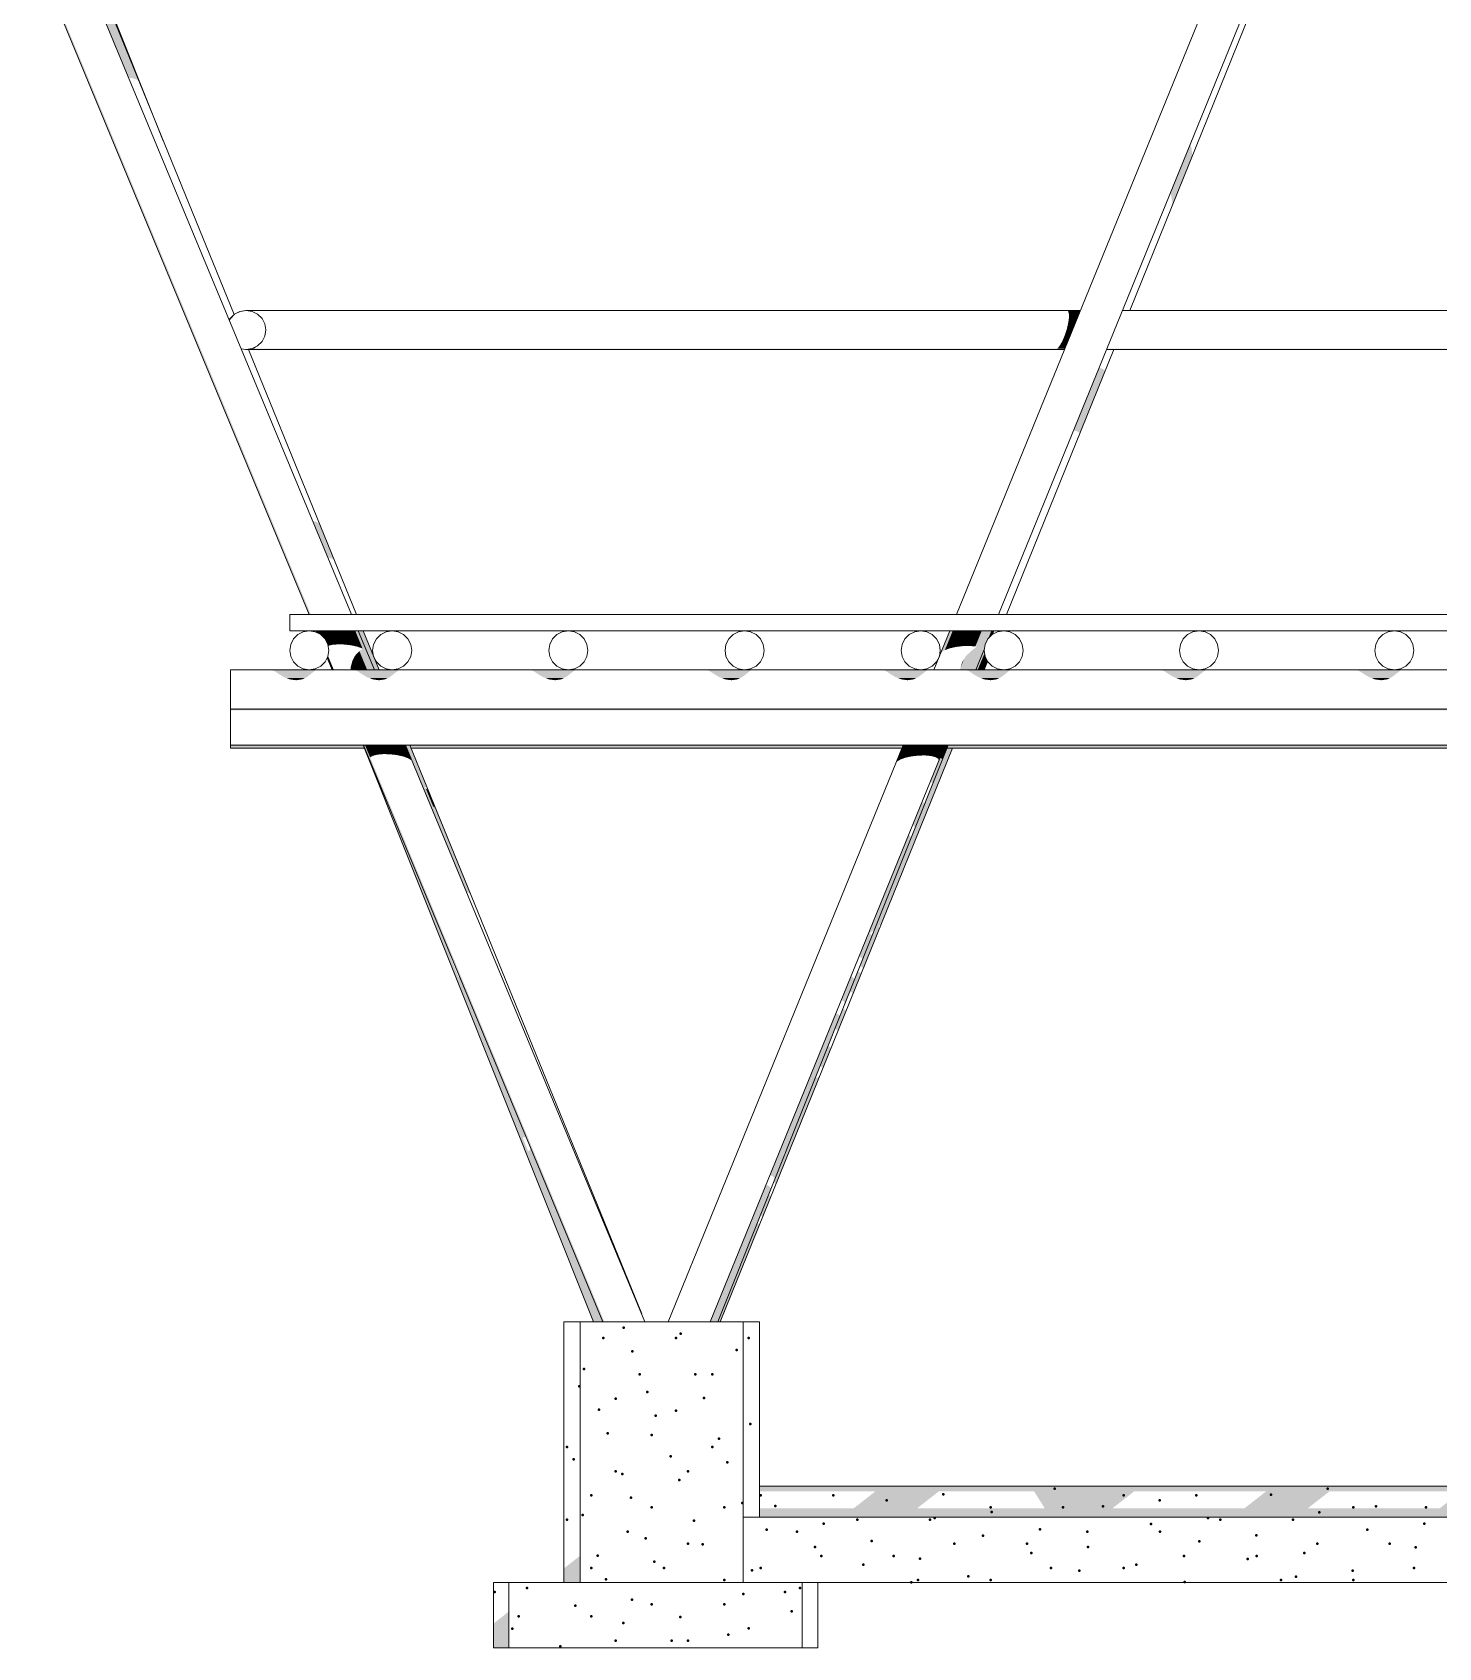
# Model space of a CAD drawing. Header units: millimetres. Extents: x -71878 to 121433, y -67383 to 83273.
# Drawn here: x 579 to 4894, y -44064 to -39108 of the extents above; entities that cross this region are included whole.
import ezdxf

# ---------------------------------------------------------------- set-up
doc = ezdxf.new("R2010")
doc.units = ezdxf.units.MM
doc.header["$MEASUREMENT"] = 0
for name, color, linetype in [('COLUMNAS', 7, 'Continuous'), ('ENTIRADO', 7, 'Continuous'), ('Losas', 7, 'Continuous'), ('Vigas', 7, 'Continuous'), ('VIGAS DE CIMENTACION', 7, 'Continuous')]:
    doc.layers.add(name, color=color, linetype=linetype)
for name, color, linetype, lineweight in [('COLUMNAS_Pluma_Nº__1', 7, 'Continuous', 0), ('ENTIRADO_Pluma_Nº__21', 7, 'Continuous', 5), ('Losas_Pluma_Nº__1', 7, 'Continuous', 0), ('VIGAS DE CIMENTACION_Pluma_Nº__21', 7, 'Continuous', 5), ('Vigas_Pluma_Nº__21', 7, 'Continuous', 5)]:
    doc.layers.add(name, color=color, linetype=linetype, lineweight=lineweight)
for name, color, linetype, lineweight, true_color in [('COLUMNAS_Pluma_Nº__102', 7, 'Continuous', 40, 0x323232), ('COLUMNAS_Pluma_Nº__3', 7, 'Continuous', 0, 0x646464), ('Losas_Pluma_Nº__102', 7, 'Continuous', 40, 0x323232), ('Losas_Pluma_Nº__3', 7, 'Continuous', 0, 0x646464), ('VIGAS DE CIMENTACION_Pluma_Nº__102', 7, 'Continuous', 40, 0x323232), ('VIGAS DE CIMENTACION_Pluma_Nº__3', 7, 'Continuous', 0, 0x646464), ('Vigas_Pluma_Nº__3', 7, 'Continuous', 0, 0x646464)]:
    doc.layers.add(name, color=color, linetype=linetype, lineweight=lineweight, true_color=true_color)

# ---------------------------------------------------------------- blocks, each defined once
blk = doc.blocks.new('Elem Sección_7_1')
at = {"layer": 'Vigas_Pluma_Nº__21', "linetype": 'Continuous'}
for p, q in [((-14643.3, 2478.5), (-14646.2, 2460)), ((-14634.8, 2495.3), (-14643.3, 2478.5)), ((-14621.5, 2508.5), (-14634.8, 2495.3)), ((-14604.8, 2517.1), (-14621.5, 2508.5)), ((-14586.2, 2520), (-14604.8, 2517.1)), ((-14567.7, 2517.1), (-14586.2, 2520)), ((-14551, 2508.5), (-14567.7, 2517.1)), ((-14537.7, 2495.3), (-14551, 2508.5)), ((-14529.2, 2478.5), (-14537.7, 2495.3)), ((-14526.2, 2460), (-14529.2, 2478.5)), ((-14646.2, 2460), (-14643.3, 2441.5)), ((-14643.3, 2441.5), (-14634.8, 2424.7)), ((-14537.7, 2424.7), (-14529.2, 2441.5)), ((-14529.2, 2441.5), (-14526.2, 2460)), ((-14634.8, 2424.7), (-14621.5, 2411.5)), ((-14621.5, 2411.5), (-14604.8, 2402.9)), ((-14604.8, 2402.9), (-14586.2, 2400)), ((-14586.2, 2400), (-14567.7, 2402.9)), ((-14567.7, 2402.9), (-14551, 2411.5)), ((-14551, 2411.5), (-14537.7, 2424.7))]:
    blk.add_line(p, q, dxfattribs=at)
blk = doc.blocks.new('Elem Sección_8_1')
at = {"layer": 'Vigas_Pluma_Nº__21', "linetype": 'Continuous'}
for p, q in [((-14897.7, 2478.5), (-14900.7, 2460)), ((-14889.2, 2495.3), (-14897.7, 2478.5)), ((-14875.9, 2508.5), (-14889.2, 2495.3)), ((-14859.2, 2517.1), (-14875.9, 2508.5)), ((-14840.7, 2520), (-14859.2, 2517.1)), ((-14822.1, 2517.1), (-14840.7, 2520)), ((-14805.4, 2508.5), (-14822.1, 2517.1)), ((-14792.1, 2495.3), (-14805.4, 2508.5)), ((-14783.6, 2478.5), (-14792.1, 2495.3)), ((-14780.7, 2460), (-14783.6, 2478.5)), ((-14900.7, 2460), (-14897.7, 2441.5)), ((-14897.7, 2441.5), (-14889.2, 2424.7)), ((-14792.1, 2424.7), (-14783.6, 2441.5)), ((-14783.6, 2441.5), (-14780.7, 2460)), ((-14889.2, 2424.7), (-14875.9, 2411.5)), ((-14875.9, 2411.5), (-14859.2, 2402.9)), ((-14859.2, 2402.9), (-14840.7, 2400)), ((-14840.7, 2400), (-14822.1, 2402.9)), ((-14822.1, 2402.9), (-14805.4, 2411.5)), ((-14805.4, 2411.5), (-14792.1, 2424.7))]:
    blk.add_line(p, q, dxfattribs=at)
blk = doc.blocks.new('Elem Sección_9_1')
at = {"layer": 'Vigas_Pluma_Nº__21', "linetype": 'Continuous'}
for p, q in [((-16774.2, 2478.5), (-16777.1, 2460)), ((-16765.7, 2495.3), (-16774.2, 2478.5)), ((-16752.4, 2508.5), (-16765.7, 2495.3)), ((-16735.7, 2517.1), (-16752.4, 2508.5)), ((-16717.1, 2520), (-16735.7, 2517.1)), ((-16698.6, 2517.1), (-16717.1, 2520)), ((-16681.9, 2508.5), (-16698.6, 2517.1)), ((-16668.6, 2495.3), (-16681.9, 2508.5)), ((-16660.1, 2478.5), (-16668.6, 2495.3)), ((-16657.1, 2460), (-16660.1, 2478.5)), ((-16777.1, 2460), (-16774.2, 2441.5)), ((-16774.2, 2441.5), (-16765.7, 2424.7)), ((-16668.6, 2424.7), (-16660.1, 2441.5)), ((-16660.1, 2441.5), (-16657.1, 2460)), ((-16765.7, 2424.7), (-16752.4, 2411.5)), ((-16752.4, 2411.5), (-16735.7, 2402.9)), ((-16735.7, 2402.9), (-16717.1, 2400)), ((-16717.1, 2400), (-16698.6, 2402.9)), ((-16698.6, 2402.9), (-16681.9, 2411.5)), ((-16681.9, 2411.5), (-16668.6, 2424.7))]:
    blk.add_line(p, q, dxfattribs=at)
blk = doc.blocks.new('Elem Sección_10_1')
at = {"layer": 'Vigas_Pluma_Nº__21', "linetype": 'Continuous'}
for p, q in [((-16519.8, 2478.5), (-16522.7, 2460)), ((-16511.3, 2495.3), (-16519.8, 2478.5)), ((-16498, 2508.5), (-16511.3, 2495.3)), ((-16481.3, 2517.1), (-16498, 2508.5)), ((-16462.7, 2520), (-16481.3, 2517.1)), ((-16444.2, 2517.1), (-16462.7, 2520)), ((-16427.5, 2508.5), (-16444.2, 2517.1)), ((-16414.2, 2495.3), (-16427.5, 2508.5)), ((-16405.7, 2478.5), (-16414.2, 2495.3)), ((-16402.7, 2460), (-16405.7, 2478.5)), ((-16522.7, 2460), (-16519.8, 2441.5)), ((-16519.8, 2441.5), (-16511.3, 2424.7)), ((-16414.2, 2424.7), (-16405.7, 2441.5)), ((-16405.7, 2441.5), (-16402.7, 2460)), ((-16511.3, 2424.7), (-16498, 2411.5)), ((-16498, 2411.5), (-16481.3, 2402.9)), ((-16481.3, 2402.9), (-16462.7, 2400)), ((-16462.7, 2400), (-16444.2, 2402.9)), ((-16444.2, 2402.9), (-16427.5, 2411.5)), ((-16427.5, 2411.5), (-16414.2, 2424.7))]:
    blk.add_line(p, q, dxfattribs=at)
blk = doc.blocks.new('Elem Sección_26_1')
at = {"layer": 'Vigas_Pluma_Nº__3', "linetype": 'Continuous', "lineweight": 0, "true_color": 0x191919}
for points in [[(-16958.4, 2162.9), (-16549.6, 2162.9), (-16552.1, 2169.2), (-16958.4, 2169.2)], [(-16549.6, 2162.9), (-16958.4, 2162.9), (-16958.4, 2160), (-16548.5, 2160)], [(-14894.7, 2169.2), (-16408.7, 2169.2), (-16406.2, 2162.9), (-14897.2, 2162.9)], [(-16406.2, 2162.9), (-16405, 2160), (-14898.4, 2160), (-14897.2, 2162.9)], [(-14758.9, 2162.9), (-14760.1, 2160), (-9619.3, 2160), (-9620.5, 2162.9)], [(-14756.4, 2169.2), (-14758.9, 2162.9), (-9620.5, 2162.9), (-9623, 2169.2)]]:
    blk.add_hatch(color=250, dxfattribs=at).paths.add_polyline_path(points)
at = {"layer": 'Vigas_Pluma_Nº__21', "linetype": 'Continuous'}
for p, q in [((-16958.4, 2169.2), (-16958.4, 2162.9)), ((-16958.4, 2162.9), (-16958.4, 2160)), ((-16958.4, 2160), (-16548.5, 2160)), ((-16405, 2160), (-14898.4, 2160)), ((-14760.1, 2160), (-9619.3, 2160))]:
    blk.add_line(p, q, dxfattribs=at)
blk = doc.blocks.new('Elem Sección_27_1')
at = {"layer": 'Vigas_Pluma_Nº__3', "linetype": 'Continuous', "lineweight": 0, "true_color": 0x191919}
for points in [[(-16696.5, 2400), (-16834.3, 2400), (-16829.4, 2398.2), (-16825.1, 2397.1), (-16700.3, 2397.1)], [(-16700.3, 2397.1), (-16825.1, 2397.1), (-16812.2, 2388.5), (-16711.1, 2388.5)], [(-16711.1, 2388.5), (-16812.2, 2388.5), (-16812.1, 2388.4), (-16795, 2378.1), (-16787, 2375.3), (-16730.5, 2375.3), (-16724.5, 2378.1)], [(-16442.1, 2400), (-16579.9, 2400), (-16575, 2398.2), (-16570.7, 2397.1), (-16445.8, 2397.1)], [(-16445.8, 2397.1), (-16570.7, 2397.1), (-16557.8, 2388.5), (-16456.7, 2388.5)], [(-16456.7, 2388.5), (-16557.8, 2388.5), (-16557.7, 2388.4), (-16540.6, 2378.1), (-16532.5, 2375.3), (-16476.1, 2375.3), (-16470.1, 2378.1)], [(-15901.4, 2400), (-16039.2, 2400), (-16034.3, 2398.2), (-16030, 2397.1), (-15905.1, 2397.1)], [(-16030, 2397.1), (-16017.1, 2388.5), (-15916, 2388.5), (-15905.1, 2397.1)], [(-15916, 2388.5), (-16017.1, 2388.5), (-16017, 2388.4), (-15999.9, 2378.1), (-15991.9, 2375.3), (-15935.4, 2375.3), (-15929.4, 2378.1)], [(-15360.7, 2400), (-15498.5, 2400), (-15493.6, 2398.2), (-15489.3, 2397.1), (-15364.5, 2397.1)], [(-15489.3, 2397.1), (-15476.4, 2388.5), (-15375.3, 2388.5), (-15364.5, 2397.1)], [(-15375.3, 2388.5), (-15476.4, 2388.5), (-15476.3, 2388.4), (-15459.2, 2378.1), (-15451.2, 2375.3), (-15394.8, 2375.3), (-15388.7, 2378.1)], [(-14820, 2400), (-14957.8, 2400), (-14952.9, 2398.2), (-14948.6, 2397.1), (-14823.8, 2397.1)], [(-14823.8, 2397.1), (-14948.6, 2397.1), (-14935.7, 2388.5), (-14834.7, 2388.5)], [(-14834.7, 2388.5), (-14935.7, 2388.5), (-14935.6, 2388.4), (-14918.6, 2378.1), (-14910.5, 2375.3), (-14854.1, 2375.3), (-14848, 2378.1)], [(-14565.6, 2400), (-14703.4, 2400), (-14698.5, 2398.2), (-14694.2, 2397.1), (-14569.4, 2397.1)], [(-14694.2, 2397.1), (-14681.3, 2388.5), (-14580.2, 2388.5), (-14569.4, 2397.1)], [(-14580.2, 2388.5), (-14681.3, 2388.5), (-14681.2, 2388.4), (-14664.1, 2378.1), (-14656.1, 2375.3), (-14599.6, 2375.3), (-14593.6, 2378.1)], [(-13966.2, 2400), (-14103.9, 2400), (-14099, 2398.2), (-14094.7, 2397.1), (-13969.9, 2397.1)], [(-14094.7, 2397.1), (-14081.9, 2388.5), (-13980.8, 2388.5), (-13969.9, 2397.1)], [(-13980.8, 2388.5), (-14081.9, 2388.5), (-14081.7, 2388.4), (-14064.7, 2378.1), (-14056.6, 2375.3), (-14000.2, 2375.3), (-13994.2, 2378.1)], [(-13366.7, 2400), (-13504.5, 2400), (-13499.6, 2398.2), (-13495.3, 2397.1), (-13370.4, 2397.1)], [(-13370.4, 2397.1), (-13495.3, 2397.1), (-13482.4, 2388.5), (-13381.3, 2388.5)], [(-13381.3, 2388.5), (-13482.4, 2388.5), (-13482.3, 2388.4), (-13465.2, 2378.1), (-13457.2, 2375.3), (-13400.7, 2375.3), (-13394.7, 2378.1)], [(-16730.5, 2375.3), (-16787, 2375.3), (-16776.5, 2371), (-16757.5, 2368.4), (-16739.4, 2371)], [(-16532.5, 2375.3), (-16522.1, 2371), (-16503.1, 2368.4), (-16485, 2371), (-16476.1, 2375.3)], [(-15991.9, 2375.3), (-15981.4, 2371), (-15962.4, 2368.4), (-15944.3, 2371), (-15935.4, 2375.3)], [(-15451.2, 2375.3), (-15440.7, 2371), (-15421.7, 2368.4), (-15403.6, 2371), (-15394.8, 2375.3)], [(-14910.5, 2375.3), (-14900, 2371), (-14881, 2368.4), (-14862.9, 2371), (-14854.1, 2375.3)], [(-14656.1, 2375.3), (-14645.6, 2371), (-14626.6, 2368.4), (-14608.5, 2371), (-14599.6, 2375.3)], [(-14056.6, 2375.3), (-14046.1, 2371), (-14027.1, 2368.4), (-14009.1, 2371), (-14000.2, 2375.3)], [(-13400.7, 2375.3), (-13457.2, 2375.3), (-13446.7, 2371), (-13427.7, 2368.4), (-13409.6, 2371)], [(-16958.4, 2280), (-7418.4, 2280), (-7418.4, 2282.9), (-16958.4, 2282.9)]]:
    blk.add_hatch(color=250, dxfattribs=at).paths.add_polyline_path(points)
at = {"layer": 'Vigas_Pluma_Nº__21', "linetype": 'Continuous'}
for p, q in [((-16958.4, 2397.1), (-16958.4, 2400)), ((-7418.4, 2400), (-16958.4, 2400)), ((-16958.4, 2388.5), (-16958.4, 2397.1)), ((-16958.4, 2375.3), (-16958.4, 2388.5)), ((-16958.4, 2358.5), (-16958.4, 2375.3)), ((-16958.4, 2340), (-16958.4, 2358.5)), ((-16958.4, 2321.5), (-16958.4, 2340)), ((-16958.4, 2304.7), (-16958.4, 2321.5)), ((-16958.4, 2291.5), (-16958.4, 2304.7)), ((-16958.4, 2282.9), (-16958.4, 2291.5)), ((-16958.4, 2280), (-16958.4, 2282.9)), ((-7418.4, 2280), (-16958.4, 2280))]:
    blk.add_line(p, q, dxfattribs=at)
blk = doc.blocks.new('Elem Sección_39_1')
at = {"layer": 'Vigas_Pluma_Nº__3', "linetype": 'Continuous', "lineweight": 0, "true_color": 0x191919}
for points in [[(-14392.6, 3503.1), (-14388.2, 3500.1), (-14351.8, 3500.1), (-14350.6, 3503.1)], [(-14386.2, 3478.3), (-14388.7, 3461.6), (-14367.5, 3461.6), (-14360.7, 3478.3)], [(-14388.2, 3500.1), (-14386, 3491.6), (-14355.3, 3491.6), (-14351.8, 3500.1)], [(-14386.2, 3478.3), (-14360.7, 3478.3), (-14355.3, 3491.6), (-14386, 3491.6)], [(-14399.6, 3424.5), (-14406.9, 3407.8), (-14389.5, 3407.8), (-14382.6, 3424.5)], [(-14399.6, 3424.5), (-14382.6, 3424.5), (-14375.1, 3443.1), (-14393.3, 3443.1)], [(-14393.3, 3443.1), (-14375.1, 3443.1), (-14367.5, 3461.6), (-14388.7, 3461.6)], [(-16910.8, 3383.1), (-14399.6, 3383.1), (-14398.4, 3386), (-16892.2, 3386)], [(-16892.2, 3386), (-16886.4, 3386), (-16875.5, 3394.5)], [(-14414.5, 3394.5), (-14421.7, 3386), (-14398.4, 3386), (-14394.9, 3394.5)], [(-14406.9, 3407.8), (-14414.5, 3394.5), (-14394.9, 3394.5), (-14389.5, 3407.8)], [(-14269.2, 3386), (-14270.4, 3383.1), (-10106.4, 3383.1), (-10107.6, 3386)]]:
    blk.add_hatch(color=250, dxfattribs=at).paths.add_polyline_path(points)
at = {"layer": 'Vigas_Pluma_Nº__21', "linetype": 'Continuous'}
for p, q in [((-16910.8, 3503.1), (-14350.6, 3503.1)), ((-14221.5, 3503.1), (-10155.3, 3503.1)), ((-16850.8, 3443.1), (-16850.8, 3443.4)), ((-16850.8, 3442.8), (-16850.8, 3443.1)), ((-16910.8, 3383.1), (-14399.6, 3383.1)), ((-14270.4, 3383.1), (-10106.4, 3383.1))]:
    blk.add_line(p, q, dxfattribs=at)
blk = doc.blocks.new('Elem Sección_55_1')
at = {"layer": 'Vigas_Pluma_Nº__3', "linetype": 'Continuous', "lineweight": 0, "true_color": 0x191919}
for points in [[(-16962.6, 3473.3), (-16962.3, 3472.5), (-16959.3, 3478.3), (-16960.1, 3478.3)], [(-16946.8, 3491.6), (-16960.1, 3478.3), (-16959.3, 3478.3), (-16946.1, 3491.6)], [(-16926.2, 3385.5), (-16926.2, 3385.4), (-16911.5, 3383.1), (-16910.8, 3383.1)]]:
    blk.add_hatch(color=250, dxfattribs=at).paths.add_polyline_path(points)
at = {"layer": 'Vigas_Pluma_Nº__21', "linetype": 'Continuous'}
for p, q in [((-16960.1, 3478.3), (-16962.6, 3473.3)), ((-16959.3, 3478.3), (-16962.3, 3472.5)), ((-16946.8, 3491.6), (-16960.1, 3478.3)), ((-16946.1, 3491.6), (-16959.3, 3478.3)), ((-16930.1, 3500.1), (-16946.8, 3491.6)), ((-16929.3, 3500.1), (-16946.1, 3491.6)), ((-16911.5, 3503.1), (-16930.1, 3500.1)), ((-16910.8, 3503.1), (-16929.3, 3500.1)), ((-16911.5, 3503.1), (-16910.8, 3503.1)), ((-16892.2, 3500.1), (-16910.8, 3503.1)), ((-16875.5, 3491.6), (-16892.2, 3500.1)), ((-16862.2, 3478.3), (-16875.5, 3491.6)), ((-16853.7, 3461.6), (-16862.2, 3478.3)), ((-16862.2, 3407.8), (-16853.7, 3424.5)), ((-16850.8, 3443.1), (-16853.7, 3461.6)), ((-16853.7, 3424.5), (-16850.8, 3443.1)), ((-16926.2, 3385.5), (-16910.8, 3383.1)), ((-16926.2, 3385.4), (-16911.5, 3383.1)), ((-16911.5, 3383.1), (-16910.8, 3383.1)), ((-16910.8, 3383.1), (-16892.2, 3386)), ((-16892.2, 3386), (-16875.5, 3394.5)), ((-16875.5, 3394.5), (-16862.2, 3407.8))]:
    blk.add_line(p, q, dxfattribs=at)
blk = doc.blocks.new('Elem Sección_57_1')
at = {"layer": 'Vigas_Pluma_Nº__21', "linetype": 'Continuous'}
for p, q in [((-15441.4, 2460), (-15438.4, 2478.5)), ((-15438.4, 2478.5), (-15429.9, 2495.3)), ((-15429.9, 2495.3), (-15416.6, 2508.5)), ((-15416.6, 2508.5), (-15399.9, 2517.1)), ((-15399.9, 2517.1), (-15381.4, 2520)), ((-15381.4, 2520), (-15362.8, 2517.1)), ((-15362.8, 2517.1), (-15346.1, 2508.5)), ((-15346.1, 2508.5), (-15332.8, 2495.3)), ((-15332.8, 2495.3), (-15324.3, 2478.5)), ((-15324.3, 2478.5), (-15321.4, 2460)), ((-15438.4, 2441.5), (-15441.4, 2460)), ((-15429.9, 2424.7), (-15438.4, 2441.5)), ((-15324.3, 2441.5), (-15332.8, 2424.7)), ((-15321.4, 2460), (-15324.3, 2441.5)), ((-15416.6, 2411.5), (-15429.9, 2424.7)), ((-15399.9, 2402.9), (-15416.6, 2411.5)), ((-15381.4, 2400), (-15399.9, 2402.9)), ((-15362.8, 2402.9), (-15381.4, 2400)), ((-15346.1, 2411.5), (-15362.8, 2402.9)), ((-15332.8, 2424.7), (-15346.1, 2411.5))]:
    blk.add_line(p, q, dxfattribs=at)
blk = doc.blocks.new('Elem Sección_58_1')
at = {"layer": 'Vigas_Pluma_Nº__21', "linetype": 'Continuous'}
for p, q in [((-15982, 2460), (-15979.1, 2478.5)), ((-15979.1, 2478.5), (-15970.6, 2495.3)), ((-15970.6, 2495.3), (-15957.3, 2508.5)), ((-15957.3, 2508.5), (-15940.6, 2517.1)), ((-15940.6, 2517.1), (-15922, 2520)), ((-15922, 2520), (-15903.5, 2517.1)), ((-15903.5, 2517.1), (-15886.8, 2508.5)), ((-15886.8, 2508.5), (-15873.5, 2495.3)), ((-15873.5, 2495.3), (-15865, 2478.5)), ((-15865, 2478.5), (-15862, 2460)), ((-15979.1, 2441.5), (-15982, 2460)), ((-15970.6, 2424.7), (-15979.1, 2441.5)), ((-15865, 2441.5), (-15873.5, 2424.7)), ((-15862, 2460), (-15865, 2441.5)), ((-15957.3, 2411.5), (-15970.6, 2424.7)), ((-15940.6, 2402.9), (-15957.3, 2411.5)), ((-15922, 2400), (-15940.6, 2402.9)), ((-15903.5, 2402.9), (-15922, 2400)), ((-15886.8, 2411.5), (-15903.5, 2402.9)), ((-15873.5, 2424.7), (-15886.8, 2411.5))]:
    blk.add_line(p, q, dxfattribs=at)
blk = doc.blocks.new('Elem Sección_64_1')
at = {"layer": 'Vigas_Pluma_Nº__21', "linetype": 'Continuous'}
for p, q in [((-13447.3, 2460), (-13444.4, 2478.5)), ((-13444.4, 2478.5), (-13435.9, 2495.3)), ((-13435.9, 2495.3), (-13422.6, 2508.5)), ((-13422.6, 2508.5), (-13405.9, 2517.1)), ((-13405.9, 2517.1), (-13387.3, 2520)), ((-13387.3, 2520), (-13368.8, 2517.1)), ((-13368.8, 2517.1), (-13352.1, 2508.5)), ((-13352.1, 2508.5), (-13338.8, 2495.3)), ((-13338.8, 2495.3), (-13330.3, 2478.5)), ((-13330.3, 2478.5), (-13327.3, 2460)), ((-13444.4, 2441.5), (-13447.3, 2460)), ((-13435.9, 2424.7), (-13444.4, 2441.5)), ((-13330.3, 2441.5), (-13338.8, 2424.7)), ((-13327.3, 2460), (-13330.3, 2441.5)), ((-13422.6, 2411.5), (-13435.9, 2424.7)), ((-13405.9, 2402.9), (-13422.6, 2411.5)), ((-13387.3, 2400), (-13405.9, 2402.9)), ((-13368.8, 2402.9), (-13387.3, 2400)), ((-13352.1, 2411.5), (-13368.8, 2402.9)), ((-13338.8, 2424.7), (-13352.1, 2411.5))]:
    blk.add_line(p, q, dxfattribs=at)
blk = doc.blocks.new('Elem Sección_65_1')
at = {"layer": 'Vigas_Pluma_Nº__21', "linetype": 'Continuous'}
for p, q in [((-14046.8, 2460), (-14043.9, 2478.5)), ((-14043.9, 2478.5), (-14035.3, 2495.3)), ((-14035.3, 2495.3), (-14022.1, 2508.5)), ((-14022.1, 2508.5), (-14005.3, 2517.1)), ((-14005.3, 2517.1), (-13986.8, 2520)), ((-13986.8, 2520), (-13968.3, 2517.1)), ((-13968.3, 2517.1), (-13951.5, 2508.5)), ((-13951.5, 2508.5), (-13938.3, 2495.3)), ((-13938.3, 2495.3), (-13929.7, 2478.5)), ((-13929.7, 2478.5), (-13926.8, 2460)), ((-14043.9, 2441.5), (-14046.8, 2460)), ((-14035.3, 2424.7), (-14043.9, 2441.5)), ((-13929.7, 2441.5), (-13938.3, 2424.7)), ((-13926.8, 2460), (-13929.7, 2441.5)), ((-14022.1, 2411.5), (-14035.3, 2424.7)), ((-14005.3, 2402.9), (-14022.1, 2411.5)), ((-13986.8, 2400), (-14005.3, 2402.9)), ((-13968.3, 2402.9), (-13986.8, 2400)), ((-13951.5, 2411.5), (-13968.3, 2402.9)), ((-13938.3, 2424.7), (-13951.5, 2411.5))]:
    blk.add_line(p, q, dxfattribs=at)
blk = doc.blocks.new('Elem Sección_68_1')
at = {"layer": 'ENTIRADO_Pluma_Nº__21', "linetype": 'Continuous'}
for p, q in [((-16777.1, 2520), (-16777.1, 2570)), ((-5885.5, 2570), (-16777.1, 2570)), ((-5885.5, 2520), (-16777.1, 2520))]:
    blk.add_line(p, q, dxfattribs=at)
blk = doc.blocks.new('Elem Sección_75_1')
at = {"layer": 'COLUMNAS_Pluma_Nº__3', "linetype": 'Continuous', "lineweight": 0, "true_color": 0x191919}
for points in [[(-17864.2, 5333.4), (-16717.2, 2570), (-16712.3, 2570), (-17859.4, 5333.4)], [(-16691.6, 2520), (-16696.4, 2520), (-16694.3, 2514.9), (-16688.1, 2511.7)], [(-16691.6, 2520), (-16688.1, 2511.7), (-16681.9, 2508.5), (-16672, 2498.6), (-16680.8, 2520)], [(-16665.3, 2520), (-16680.8, 2520), (-16672, 2498.6), (-16668.6, 2495.3), (-16660.1, 2478.5), (-16659.4, 2474), (-16647.4, 2477)], [(-16665.3, 2520), (-16647.4, 2477), (-16629.3, 2478.5), (-16646.5, 2520)], [(-16626.2, 2520), (-16646.5, 2520), (-16629.3, 2478.5), (-16608.8, 2478)], [(-16626.2, 2520), (-16608.8, 2478), (-16588, 2475.5), (-16606.5, 2520)], [(-16606.5, 2520), (-16588, 2475.5), (-16569, 2471.3), (-16589.2, 2520)], [(-16589.2, 2520), (-16569, 2471.3), (-16553.6, 2465.7), (-16576.1, 2520)], [(-16568.4, 2520), (-16576.1, 2520), (-16553.6, 2465.7), (-16553.1, 2465.4), (-16553.3, 2465.2), (-16526.3, 2400), (-16518.6, 2400)], [(-16568.4, 2520), (-16518.6, 2400), (-16517.1, 2400), (-16566.9, 2520)], [(-16660.1, 2441.5), (-16662.1, 2437.4), (-16646.6, 2400), (-16641.7, 2400), (-16659.8, 2443.4)], [(-16585.1, 2427.4), (-16586, 2423.2), (-16576.4, 2400), (-16556.7, 2400), (-16575.4, 2445.2), (-16576.3, 2444.3)], [(-16565.4, 2455.7), (-16575.4, 2445.2), (-16556.7, 2400), (-16539.4, 2400), (-16563.2, 2457.4)], [(-16553.3, 2465.2), (-16563.2, 2457.4), (-16539.4, 2400), (-16526.3, 2400)], [(-16586, 2423.2), (-16590.5, 2406.9), (-16590.5, 2400), (-16576.4, 2400)], [(-16546, 2169.3), (-16550.8, 2169.3), (-15816.4, 400), (-15811.6, 400)], [(-16535.3, 2169.3), (-16546, 2169.3), (-16530.4, 2131.8), (-16521.8, 2136.8)], [(-16519.7, 2169.3), (-16535.3, 2169.3), (-16521.8, 2136.8), (-16507.7, 2140.2)], [(-16500.9, 2169.3), (-16519.7, 2169.3), (-16507.7, 2140.2), (-16489.5, 2141.8)], [(-16480.6, 2169.3), (-16500.9, 2169.3), (-16489.5, 2141.8), (-16469, 2141.3)], [(-16480.6, 2169.3), (-16469, 2141.3), (-16448.3, 2138.8), (-16460.9, 2169.3)], [(-16443.6, 2169.3), (-16460.9, 2169.3), (-16448.3, 2138.8), (-16429.2, 2134.6)], [(-16430.5, 2169.3), (-16443.6, 2169.3), (-16429.2, 2134.6), (-16413.8, 2129)], [(-16422.8, 2169.3), (-16430.5, 2169.3), (-16413.8, 2129), (-16403.5, 2122.6)], [(-16421.4, 2169.3), (-16422.8, 2169.3), (-16403.5, 2122.6), (-16399.3, 2116)]]:
    blk.add_hatch(color=250, dxfattribs=at).paths.add_polyline_path(points)
at = {"layer": 'COLUMNAS_Pluma_Nº__1', "linetype": 'Continuous'}
for p, q in [((-17864.2, 5333.4), (-16717.2, 2570)), ((-17734.7, 5333.4), (-16587.7, 2570)), ((-16696.4, 2520), (-16694.3, 2514.9)), ((-16566.9, 2520), (-16517.1, 2400)), ((-16662.1, 2437.4), (-16646.6, 2400)), ((-16550.8, 2169.3), (-15816.4, 400)), ((-16421.4, 2169.3), (-15687, 400))]:
    blk.add_line(p, q, dxfattribs=at)
blk = doc.blocks.new('Elem Sección_76_1')
at = {"layer": 'COLUMNAS_Pluma_Nº__3', "linetype": 'Continuous', "lineweight": 0, "true_color": 0x191919}
for points in [[(-13604.1, 5333.4), (-14731.2, 2570), (-14729.7, 2570), (-13602.6, 5333.4)], [(-14751.6, 2520), (-14800.5, 2400), (-14799.1, 2400), (-14750.1, 2520)], [(-14776.8, 2454.5), (-14766.6, 2460.9), (-14742.5, 2520), (-14750.1, 2520)], [(-14766.6, 2460.9), (-14751.3, 2466.5), (-14729.5, 2520), (-14742.5, 2520)], [(-14729.5, 2520), (-14751.3, 2466.5), (-14732.4, 2470.7), (-14712.3, 2520)], [(-14712.3, 2520), (-14732.4, 2470.7), (-14711.7, 2473.1), (-14692.6, 2520)], [(-14711.7, 2473.1), (-14691.3, 2473.6), (-14672.4, 2520), (-14692.6, 2520)], [(-14702.5, 2400), (-14687, 2400), (-14638.1, 2520), (-14653.6, 2520), (-14673.1, 2472.1), (-14669.3, 2471.1), (-14675.5, 2466.2)], [(-14691.3, 2473.6), (-14673.1, 2472.1), (-14653.6, 2520), (-14672.4, 2520)], [(-14638.1, 2520), (-14687, 2400), (-14676.3, 2400), (-14627.3, 2520)], [(-14676.3, 2400), (-14671.4, 2400), (-14645.8, 2462.7), (-14643.3, 2478.5), (-14634.8, 2495.3), (-14631, 2499.1), (-14622.5, 2520), (-14627.3, 2520)], [(-14718.4, 2407.2), (-14719.8, 2402.4), (-14719.9, 2400), (-14702.5, 2400), (-14675.5, 2466.2), (-14688, 2456.5), (-14702.5, 2442.2), (-14707.7, 2433.5)], [(-14713.8, 2423.3), (-14718.4, 2407.2), (-14707.7, 2433.5)], [(-15616.3, 400), (-15614.8, 400), (-14893.2, 2169.3), (-14894.6, 2169.3)], [(-14913.9, 2118.6), (-14903.6, 2125), (-14885.6, 2169.3), (-14893.2, 2169.3)], [(-14885.6, 2169.3), (-14903.6, 2125), (-14888.3, 2130.5), (-14872.5, 2169.3)], [(-14888.3, 2130.5), (-14869.4, 2134.7), (-14855.3, 2169.3), (-14872.5, 2169.3)], [(-14855.3, 2169.3), (-14869.4, 2134.7), (-14848.7, 2137.2), (-14835.7, 2169.3)], [(-14835.7, 2169.3), (-14848.7, 2137.2), (-14828.3, 2137.7), (-14815.4, 2169.3)], [(-14815.4, 2169.3), (-14828.3, 2137.7), (-14810.2, 2136.1), (-14796.6, 2169.3)], [(-14796.6, 2169.3), (-14810.2, 2136.1), (-14796.1, 2132.7), (-14781.1, 2169.3)], [(-14796.1, 2132.7), (-14787.4, 2127.7), (-14770.4, 2169.3), (-14781.1, 2169.3)], [(-14787.4, 2127.7), (-14784.9, 2121.6), (-14765.5, 2169.3), (-14770.4, 2169.3)]]:
    blk.add_hatch(color=250, dxfattribs=at).paths.add_polyline_path(points)
at = {"layer": 'COLUMNAS_Pluma_Nº__1', "linetype": 'Continuous'}
for p, q in [((-13604.1, 5333.4), (-14731.2, 2570)), ((-13475, 5333.4), (-14602.1, 2570)), ((-14751.6, 2520), (-14800.5, 2400)), ((-14622.5, 2520), (-14631, 2499.1)), ((-14645.8, 2462.7), (-14671.4, 2400)), ((-14894.6, 2169.3), (-15616.3, 400)), ((-14765.5, 2169.3), (-15487.1, 400))]:
    blk.add_line(p, q, dxfattribs=at)
blk = doc.blocks.new('Elem Sección_86_1')
at = {"layer": 'COLUMNAS_Pluma_Nº__1', "linetype": 'Continuous'}
for p, q in [((-15385.6, 400), (-15885.6, 400)), ((-15885.6, 400), (-15885.6, -400)), ((-15385.6, 400), (-15385.6, -400))]:
    blk.add_line(p, q, dxfattribs=at)
at = {"layer": 'COLUMNAS_Pluma_Nº__102', "linetype": 'Continuous'}
for p in [(-15814.4, 350), (-15751.9, 381.7), (-15591.7, 350), (-15577.6, 363.2), (-15725.6, 309.4), (-15406.1, 312.9), (-15873.6, 255.5), (-15703.1, 238.6), (-15532.1, 238.3), (-15480.3, 238.6), (-15777.3, 164.4), (-15680.1, 184.4), (-15505.8, 165.9), (-15828.1, 130.5), (-15653.8, 112), (-15591.7, 127.3), (-15801.8, 58.2), (-15666, 53), (-15480.3, 15.9), (-15460.3, 40.9), (-15608.3, -12.9), (-15433.9, -31.4), (-15777.3, -58.4), (-15756.3, -66.8), (-15581.9, -85.3), (-15554.6, -58.4), (-15851.6, -132.6), (-15729.9, -139.2), (-15877.9, -193), (-15666, -169.7), (-15443.2, -169.7), (-15388.4, -156.4), (-15740.2, -244), (-15536.4, -210.3), (-15684.4, -264.1), (-15554.6, -281.1), (-15510.1, -282.6), (-15832.4, -318), (-15658.1, -336.5), (-15851.6, -355.3), (-15806.1, -390.4), (-15628.8, -355.3), (-15443.2, -392.5)]:
    blk.add_point(p, dxfattribs=at)
blk = doc.blocks.new('Elem Sección_98_1')
at = {"layer": 'Vigas_Pluma_Nº__3', "linetype": 'Continuous', "lineweight": 0, "true_color": 0x191919}
for points in [[(-16958.4, 2169.2), (-16550.8, 2169.2), (-16550.8, 2169.3), (-16958.4, 2169.3)], [(-14894.6, 2169.3), (-16421.4, 2169.3), (-16421.3, 2169.2), (-14894.7, 2169.2)], [(-14765.5, 2169.2), (-9611.3, 2169.2), (-9611.3, 2169.3), (-14765.5, 2169.3)]]:
    blk.add_hatch(color=250, dxfattribs=at).paths.add_polyline_path(points)
at = {"layer": 'Vigas_Pluma_Nº__21', "linetype": 'Continuous'}
for p, q in [((-16958.4, 2169.2), (-16958.4, 2169.3)), ((-16550.8, 2169.2), (-16958.4, 2169.2)), ((-14894.7, 2169.2), (-16421.3, 2169.2)), ((-9611.3, 2169.2), (-14765.5, 2169.2))]:
    blk.add_line(p, q, dxfattribs=at)
blk = doc.blocks.new('Elem Sección_113_1')
at = {"layer": 'Vigas_Pluma_Nº__3', "linetype": 'Continuous', "lineweight": 0, "true_color": 0x191919}
for points in [[(-16958.4, 2280), (-16958.4, 2277.8), (-7421.4, 2277.8), (-7420.2, 2280)], [(-16958.4, 2275.6), (-7427.8, 2275.6), (-7421.7, 2277.4), (-7421.4, 2277.8), (-16958.4, 2277.8)], [(-7418.4, 2172.2), (-16958.4, 2172.2), (-16958.4, 2169.3), (-7418.4, 2169.3)]]:
    blk.add_hatch(color=250, dxfattribs=at).paths.add_polyline_path(points)
at = {"layer": 'Vigas_Pluma_Nº__21', "linetype": 'Continuous'}
for p, q in [((-16958.4, 2280), (-16958.4, 2277.8)), ((-16958.4, 2277.8), (-16958.4, 2264.5)), ((-16958.4, 2264.5), (-16958.4, 2247.8)), ((-16958.4, 2247.8), (-16958.4, 2229.3)), ((-16958.4, 2229.3), (-16958.4, 2210.7)), ((-16958.4, 2210.7), (-16958.4, 2194)), ((-16958.4, 2194), (-16958.4, 2180.7)), ((-16958.4, 2180.7), (-16958.4, 2172.2)), ((-16958.4, 2172.2), (-16958.4, 2169.3)), ((-16958.4, 2169.3), (-7418.4, 2169.3))]:
    blk.add_line(p, q, dxfattribs=at)
blk = doc.blocks.new('Elem Sección_114_1')
at = {"layer": 'COLUMNAS_Pluma_Nº__3', "linetype": 'Continuous', "lineweight": 0, "true_color": 0x191919}
for points in [[(-14622.5, 2520), (-14631, 2499.1), (-14622.1, 2508), (-14617.3, 2520)], [(-14617.3, 2520), (-14622.1, 2508), (-14621.5, 2508.5), (-14620.6, 2509), (-14616.2, 2520)], [(-14671.4, 2400), (-14665.3, 2400), (-14644.8, 2451.1), (-14646.2, 2460), (-14645.8, 2462.7)], [(-14644.8, 2451.1), (-14665.3, 2400), (-14664.1, 2400), (-14644.5, 2449.1)], [(-14765.5, 2169.2), (-14780.8, 2131.7), (-14780, 2131.4), (-14764.8, 2169.2)], [(-14764.8, 2169.2), (-14780, 2131.4), (-14775.1, 2125.2), (-14757.5, 2169.2)], [(-14757.5, 2169.2), (-14775.1, 2125.2), (-14776.8, 2118.2), (-14756.4, 2169.2)], [(-14781.2, 2130.8), (-14810.7, 2058.5), (-14809.3, 2057.9), (-14780.4, 2130.4)], [(-14780.4, 2130.4), (-14809.3, 2057.9), (-14804.5, 2051.7), (-14775.5, 2124.3)], [(-14804.5, 2051.7), (-14806.2, 2044.8), (-14777.2, 2117.3), (-14775.5, 2124.3)], [(-14836, 1996.5), (-14865.5, 1924.2), (-14863.2, 1923.2), (-14834.2, 1995.7)], [(-14834.2, 1995.7), (-14863.2, 1923.2), (-14858.4, 1917.1), (-14829.4, 1989.6)], [(-14829.4, 1989.6), (-14858.4, 1917.1), (-14860, 1910.1), (-14831.1, 1982.6)], [(-15029.8, 1521.3), (-15024.8, 1519.2), (-14995.8, 1591.7), (-14997.2, 1592.3), (-14994.8, 1594.1), (-14875.4, 1892.6), (-14877.9, 1893.7)], [(-14994.8, 1594.1), (-14984.2, 1602.5), (-14870.6, 1886.5), (-14875.4, 1892.6)], [(-14984.2, 1602.5), (-14982.6, 1603.7), (-14872.3, 1879.5), (-14870.6, 1886.5)], [(-14995.8, 1591.7), (-15024.8, 1519.2), (-15019.9, 1513), (-14990.9, 1585.5)], [(-15019.9, 1513), (-15021.6, 1506.1), (-14992.6, 1578.6), (-14990.9, 1585.5)], [(-15084.6, 1387.1), (-15078.6, 1384.5), (-15049.6, 1457), (-15055.1, 1459.3)], [(-15078.6, 1384.5), (-15073.8, 1378.4), (-15044.8, 1450.9), (-15049.6, 1457)], [(-15044.8, 1450.9), (-15073.8, 1378.4), (-15075.5, 1371.4), (-15046.5, 1443.9)], [(-15303.6, 849.9), (-15294, 845.8), (-15094.6, 1344.6), (-15100.8, 1347.2)], [(-15294, 845.8), (-15289.2, 839.7), (-15260.2, 912.2), (-15262.3, 914.9), (-15257.6, 918.6), (-15089.7, 1338.4), (-15094.6, 1344.6)], [(-15257.6, 918.6), (-15256, 919.9), (-15091.4, 1331.4), (-15089.7, 1338.4)], [(-15289.2, 839.7), (-15290.9, 832.7), (-15261.9, 905.2), (-15260.2, 912.2)], [(-15315.6, 820.6), (-15345.1, 748.3), (-15334.7, 743.9), (-15305.8, 816.4)], [(-15305.8, 816.4), (-15334.7, 743.9), (-15329.9, 737.8), (-15300.9, 810.3)], [(-15300.9, 810.3), (-15329.9, 737.8), (-15331.6, 730.8), (-15302.6, 803.3)], [(-15379.5, 663.9), (-15485, 400), (-15472.3, 400), (-15335, 743.4), (-15345.3, 747.8)], [(-15335, 743.4), (-15472.3, 400), (-15465, 400), (-15330.1, 737.3)], [(-15330.1, 737.3), (-15465, 400), (-15463.9, 400), (-15331.8, 730.3)], [(-15487.1, 400), (-15485, 400), (-15379.5, 663.9)]]:
    blk.add_hatch(color=250, dxfattribs=at).paths.add_polyline_path(points)
at = {"layer": 'COLUMNAS_Pluma_Nº__1', "linetype": 'Continuous'}
for p, q in [((-14616.2, 2520), (-14620.6, 2509)), ((-14644.5, 2449.1), (-14664.1, 2400)), ((-14756.4, 2169.2), (-15463.9, 400))]:
    blk.add_line(p, q, dxfattribs=at)
blk = doc.blocks.new('Elem Sección_115_1')
at = {"layer": 'COLUMNAS_Pluma_Nº__3', "linetype": 'Continuous', "lineweight": 0, "true_color": 0x191919}
blk.add_hatch(color=250, dxfattribs=at).paths.add_polyline_path([(-15935.6, -356.7), (-15935.6, -400), (-15885.6, -400), (-15885.6, -317.5)])
at = {"layer": 'COLUMNAS_Pluma_Nº__1', "linetype": 'Continuous'}
for p, q in [((-15935.6, 400), (-15935.6, -400)), ((-15885.6, 400), (-15935.6, 400)), ((-15335.6, 400), (-15385.6, 400)), ((-15335.6, 400), (-15335.6, -200))]:
    blk.add_line(p, q, dxfattribs=at)
at = {"layer": 'COLUMNAS_Pluma_Nº__102', "linetype": 'Continuous'}
for p in [(-15369, 350), (-15888.7, 201.5), (-15363.2, 85.9), (-15925.8, 15.9), (-15905.4, -22.2), (-15925.8, -206.8)]:
    blk.add_point(p, dxfattribs=at)
blk = doc.blocks.new('Elem Sección_116_1')
at = {"layer": 'COLUMNAS_Pluma_Nº__3', "linetype": 'Continuous', "lineweight": 0, "true_color": 0x191919}
for points in [[(-14074.6, 3863.3), (-14070.9, 3850.4), (-14009.9, 4000.9), (-14013.4, 4013.2)], [(-14070.9, 3850.4), (-14068.9, 3832.7), (-14007.9, 3983.3), (-14009.9, 4000.9)], [(-14068.9, 3832.7), (-14070.9, 3819.9), (-14009.9, 3970.5), (-14007.9, 3983.3)], [(-14371.5, 3135.3), (-14361.7, 3132.4), (-14284, 3324.3), (-14293.3, 3327.1)], [(-14361.7, 3132.4), (-14354.4, 3127.7), (-14276.7, 3319.5), (-14284, 3324.3)], [(-14354.4, 3127.7), (-14353.4, 3122.4), (-14275.7, 3314.3), (-14276.7, 3319.5)], [(-14644.5, 2449.1), (-14664.1, 2400), (-14658.4, 2400), (-14642.3, 2439.5), (-14643.3, 2441.5)], [(-14658.4, 2400), (-14649.2, 2400), (-14637.2, 2429.5), (-14642.3, 2439.5)], [(-14649.2, 2400), (-14646, 2400), (-14635.4, 2426), (-14637.2, 2429.5)], [(-15027.4, 1491.5), (-15026.4, 1491.2), (-14755.6, 2160), (-14760.1, 2160)], [(-14755.6, 2160), (-15026.4, 1491.2), (-15019.2, 1486.4), (-14968.7, 1611.1), (-14971.1, 1612.7), (-14966.6, 1616.2), (-14746.4, 2160)], [(-14746.4, 2160), (-14966.6, 1616.2), (-14962, 1619.8), (-14743.2, 2160)], [(-14968.7, 1611.1), (-15019.2, 1486.4), (-15018.1, 1481.2), (-14967.6, 1605.9)], [(-15033.9, 1475.4), (-15058.5, 1413.9), (-15057.8, 1413.7), (-15033, 1475.1)], [(-15033, 1475.1), (-15057.8, 1413.7), (-15050.6, 1408.9), (-15025.7, 1470.3)], [(-15025.7, 1470.3), (-15050.6, 1408.9), (-15049.5, 1403.6), (-15024.7, 1465.1)], [(-15104.1, 1299.7), (-15104, 1299.6), (-15079.2, 1361.1), (-15079.5, 1361.2)], [(-15079.2, 1361.1), (-15104, 1299.6), (-15096.8, 1294.9), (-15071.9, 1356.3)], [(-15096.8, 1294.9), (-15095.7, 1289.6), (-15070.9, 1351), (-15071.9, 1356.3)], [(-15149.8, 1185.3), (-15143, 1180.8), (-15118.1, 1242.2), (-15125.2, 1246.9)], [(-15143, 1180.8), (-15141.9, 1175.5), (-15117.1, 1236.9), (-15118.1, 1242.2)], [(-15163.4, 1151.4), (-15292.6, 828.4), (-15287.1, 824.9), (-15154.9, 1151.4), (-15158.8, 1148.4)], [(-15154.9, 1151.4), (-15287.1, 824.9), (-15286.1, 819.6), (-15150.2, 1155.1)], [(-15308.1, 789.5), (-15332.8, 727.9), (-15327.8, 724.6), (-15302.9, 786)], [(-15302.9, 786), (-15327.8, 724.6), (-15326.7, 719.3), (-15301.9, 780.7)], [(-15342.7, 702.9), (-15367.4, 641.4), (-15362.7, 638.3), (-15337.8, 699.7)], [(-15337.8, 699.7), (-15362.7, 638.3), (-15361.7, 633), (-15336.8, 694.4)], [(-15463.9, 400), (-15459.2, 400), (-15362.9, 637.9), (-15367.5, 640.9)], [(-15362.9, 637.9), (-15459.2, 400), (-15456.1, 400), (-15361.8, 632.6)]]:
    blk.add_hatch(color=250, dxfattribs=at).paths.add_polyline_path(points)
at = {"layer": 'COLUMNAS_Pluma_Nº__1', "linetype": 'Continuous'}
for p, q in [((-13506.5, 5213.4), (-14199.2, 3503.1)), ((-14247.8, 3383.1), (-14577.1, 2570)), ((-14597.4, 2520), (-14598.1, 2518.1)), ((-14635.4, 2426), (-14646, 2400)), ((-14743.2, 2160), (-15456.1, 400))]:
    blk.add_line(p, q, dxfattribs=at)
blk = doc.blocks.new('Elem Sección_117_1')
at = {"layer": 'COLUMNAS_Pluma_Nº__3', "linetype": 'Continuous', "lineweight": 0, "true_color": 0x191919}
for points in [[(-16552.1, 2169.2), (-15844.7, 400), (-15843.6, 400), (-16551, 2169.2)], [(-16550.8, 2169.2), (-16551, 2169.2), (-15843.6, 400), (-15836.3, 400), (-16358.9, 1706.8)], [(-16358.9, 1706.8), (-16331.8, 1639.2), (-16331.1, 1639.8)], [(-16312.8, 1591.7), (-16283.8, 1519.2), (-16281.4, 1520.2), (-16311.3, 1592.3)], [(-16255.8, 1458.4), (-16259, 1457), (-16061.9, 964.2), (-16052.3, 968.3)], [(-16036.6, 930.3), (-16045.6, 923.3), (-15973.8, 743.9), (-15963, 748.6), (-16010.9, 868.5)], [(-16010.9, 868.5), (-15963, 748.6), (-15961.3, 748.9)], [(-15973.6, 743.4), (-15836.3, 400), (-15823.6, 400), (-15962.7, 748.1)], [(-15961, 748.4), (-15962.7, 748.1), (-15823.6, 400), (-15816.4, 400)]]:
    blk.add_hatch(color=250, dxfattribs=at).paths.add_polyline_path(points)
at = {"layer": 'COLUMNAS_Pluma_Nº__1', "linetype": 'Continuous'}
for p, q in [((-17688.8, 5333.4), (-17165.2, 4023.8)), ((-16552.1, 2169.2), (-15844.7, 400))]:
    blk.add_line(p, q, dxfattribs=at)
blk = doc.blocks.new('Elem Sección_120_1')
at = {"layer": 'COLUMNAS_Pluma_Nº__3', "linetype": 'Continuous', "lineweight": 0, "true_color": 0x191919}
for points in [[(-17329, 4387.2), (-17342.9, 4389.5), (-17271.5, 4217.4), (-17258.9, 4215.4)], [(-17316.7, 4383.2), (-17329, 4387.2), (-17258.9, 4215.4), (-17246.6, 4211.4)], [(-17309.8, 4378.4), (-17316.7, 4383.2), (-17246.6, 4211.4), (-17239.7, 4206.6)], [(-16704.9, 2857.1), (-16707, 2857.4), (-16660.6, 2745.6), (-16659.4, 2745.4)], [(-16704.9, 2857.1), (-16659.4, 2745.4), (-16647, 2741.4), (-16692.6, 2853.1)], [(-16685.7, 2848.3), (-16692.6, 2853.1), (-16647, 2741.4), (-16640.2, 2736.6)], [(-16556.7, 2520), (-16566.9, 2520), (-16546.8, 2471.4), (-16545.8, 2471.1), (-16546.4, 2470.6), (-16517.1, 2400), (-16507.8, 2400)], [(-16556.7, 2520), (-16507.8, 2400), (-16502.9, 2400), (-16551, 2517.9), (-16554, 2520)], [(-16413.6, 2169.2), (-16421.3, 2169.2), (-16414.1, 2151.7), (-16413.2, 2151.4), (-16413.8, 2150.9), (-16344.5, 1984.2), (-16337.2, 1981.8), (-16359.6, 2036.8), (-16363.4, 2038), (-16360.9, 2040)], [(-16408.7, 2169.2), (-16413.6, 2169.2), (-16360.9, 2040), (-16357.2, 2042.9)], [(-16352.8, 2032), (-16359.6, 2036.8), (-16337.2, 1981.8), (-16330.4, 1977)], [(-16337, 1981.4), (-16344.4, 1983.8), (-16233.9, 1717.6), (-16228.8, 1716)], [(-16337, 1981.4), (-16228.8, 1716), (-16221.9, 1711.2), (-16330.2, 1976.6)]]:
    blk.add_hatch(color=250, dxfattribs=at).paths.add_polyline_path(points)
at = {"layer": 'COLUMNAS_Pluma_Nº__1', "linetype": 'Continuous'}
for p, q in [((-17699.3, 5333.4), (-16947.7, 3490.7)), ((-16903.8, 3383.1), (-16572.2, 2570)), ((-16551.8, 2520), (-16502.9, 2400)), ((-16408.7, 2169.2), (-15697.1, 424.4))]:
    blk.add_line(p, q, dxfattribs=at)
blk = doc.blocks.new('Elem Sección_127_1')
at = {"layer": 'VIGAS DE CIMENTACION_Pluma_Nº__102', "linetype": 'Continuous'}
for p in [(-15313.4, -237.7), (-15220.5, -244), (-15139.1, -219.2), (-15034.9, -206.8), (-14812.1, -206.8), (-14797.6, -201.9), (-14475.2, -237.3), (-14329.5, -244), (-14133.7, -220.1), (-14106.8, -244), (-13959.4, -201.6), (-13921.2, -206.8), (-13698.4, -206.8), (-13469.9, -238.2), (-13295.6, -219.7), (-15165.4, -291.5), (-14991.1, -273), (-14737.9, -281.1), (-14649.6, -255.8), (-14515.1, -281.1), (-14327.2, -291.2), (-13985.7, -273.9), (-13811.4, -255.4), (-13624.2, -281.1), (-13401.4, -281.1), (-13321.9, -292.1), (-15146.2, -318.2), (-15017.4, -345.4), (-14923.5, -318.2), (-14843.1, -326.9), (-14501.6, -309.7), (-14179.2, -345), (-14032.5, -318.2), (-13837.7, -327.8), (-13809.8, -318.2), (-13663.4, -309.3), (-15358.9, -362.6), (-15331.8, -355.3), (-14849.2, -392.5), (-14695.1, -380.8), (-14626.5, -392.5), (-14440.9, -355.3), (-14353.6, -363.5), (-14218.1, -355.3), (-13735.5, -392.5), (-13689.7, -381.7), (-13515.4, -363.2), (-13512.8, -392.5), (-13327.2, -355.3), (-14869.4, -399.3), (-14031.2, -398.9)]:
    blk.add_point(p, dxfattribs=at)
at = {"layer": 'VIGAS DE CIMENTACION_Pluma_Nº__21', "linetype": 'Continuous'}
for p, q in [((-8993.8, -200), (-15385.6, -200)), ((-9175.1, -400), (-15204.3, -400))]:
    blk.add_line(p, q, dxfattribs=at)
blk = doc.blocks.new('Elem Sección_129_1')
at = {"layer": 'Losas_Pluma_Nº__1', "linetype": 'Continuous'}
for p, q in [((-15204.3, -400), (-16104.3, -400)), ((-16104.3, -400), (-16104.3, -600)), ((-15204.3, -400), (-15204.3, -600)), ((-15204.3, -600), (-16104.3, -600))]:
    blk.add_line(p, q, dxfattribs=at)
at = {"layer": 'Losas_Pluma_Nº__102', "linetype": 'Continuous'}
for p in [(-16049, -416.9), (-15385.2, -435), (-15257.6, -429.6), (-15210.9, -416.5), (-15901, -470.7), (-15726.7, -452.2), (-15666, -466.7), (-15443.2, -466.7), (-15237.2, -488.9), (-16094.5, -541.8), (-16074.3, -503.8), (-15851.6, -503.8), (-15753, -524.6), (-15578.7, -506.1), (-15369, -541), (-15777.3, -578.1), (-15605, -578.5), (-15554.6, -578.1), (-15430.7, -560), (-15946.5, -595.7)]:
    blk.add_point(p, dxfattribs=at)
blk = doc.blocks.new('Elem Sección_130_1')
at = {"layer": 'Losas_Pluma_Nº__3', "linetype": 'Continuous', "lineweight": 0, "true_color": 0x191919}
blk.add_hatch(color=250, dxfattribs=at).paths.add_polyline_path([(-16152.1, -600), (-16104.3, -600), (-16104.3, -488.9), (-16152.1, -526.3)])
at = {"layer": 'Losas_Pluma_Nº__1', "linetype": 'Continuous'}
for p, q in [((-16104.3, -400), (-16152.1, -400)), ((-16152.1, -400), (-16152.1, -600)), ((-15156.4, -400), (-15156.4, -600)), ((-16104.3, -600), (-16152.1, -600)), ((-15156.4, -600), (-15204.3, -600))]:
    blk.add_line(p, q, dxfattribs=at)
at = {"layer": 'Losas_Pluma_Nº__102', "linetype": 'Continuous'}
blk.add_point((-16148.6, -429.6), dxfattribs=at)
blk = doc.blocks.new('Elem Sección_131_1')
at = {"layer": 'VIGAS DE CIMENTACION_Pluma_Nº__3', "linetype": 'Continuous', "lineweight": 0, "true_color": 0x191919}
h = blk.add_hatch(color=250, dxfattribs=at)
h.paths.add_polyline_path([(-15335.6, -172.5), (-15335.6, -200), (-10827.5, -200), (-10843.4, -110.4), (-10835.1, -103.9), (-15335.6, -103.9), (-15335.6, -119.9), (-14979.3, -119.9), (-15046.5, -172.5)])
h.paths.add_polyline_path([(-14460.1, -172.5), (-14852, -172.5), (-14784.8, -119.9), (-14493.3, -119.9)], flags=0)
h.paths.add_polyline_path([(-14252.6, -172.5), (-14185.3, -119.9), (-13780.3, -119.9), (-13847.5, -172.5)], flags=0)
h.paths.add_polyline_path([(-13653.1, -172.5), (-13585.9, -119.9), (-13180.9, -119.9), (-13248.1, -172.5)], flags=0)
h.paths.add_polyline_path([(-13053.6, -172.5), (-12986.4, -119.9), (-12926.5, -119.9), (-12993.7, -172.5)], flags=0)
h.paths.add_polyline_path([(-12453, -172.5), (-12799.2, -172.5), (-12732, -119.9), (-12385.8, -119.9)], flags=0)
h.paths.add_polyline_path([(-11912.3, -172.5), (-12258.5, -172.5), (-12191.3, -119.9), (-11880.1, -119.9), (-11890.7, -155.7)], flags=0)
h.paths.add_polyline_path([(-11717.8, -172.5), (-11664.8, -131), (-11635.6, -172.5)], flags=0)
h.paths.add_polyline_path([(-11474.2, -172.5), (-11511.2, -119.9), (-11322.5, -119.9), (-11334.2, -143.2), (-11371.6, -172.5)], flags=0)
h.paths.add_polyline_path([(-11135.3, -139.7), (-11110, -119.9), (-11050, -119.9), (-11117.2, -172.5), (-11122, -172.5)], flags=0)
at = {"layer": 'VIGAS DE CIMENTACION_Pluma_Nº__102', "linetype": 'Continuous'}
for p in [(-15331.8, -132.6), (-15109.1, -132.6), (-14945.6, -148.1), (-14945.6, -148.1), (-14771.2, -129.6), (-14429.7, -112.3), (-14429.7, -112.3), (-14218.1, -132.6), (-14218.1, -132.6), (-14107.4, -147.7), (-13995.4, -132.6), (-13765.9, -130.5), (-13765.9, -130.5), (-13591.6, -112), (-13591.6, -112), (-15287.1, -165.3), (-14626.5, -169.7), (-14623.2, -183.4), (-14623.2, -183.4), (-14403.8, -169.7), (-14403.8, -169.7), (-14281.7, -166.2), (-14281.7, -166.2), (-13617.9, -184.3), (-13617.9, -184.3), (-13512.8, -169.7), (-13443.6, -165.8), (-13290.1, -169.7)]:
    blk.add_point(p, dxfattribs=at)
at = {"layer": 'VIGAS DE CIMENTACION_Pluma_Nº__21', "linetype": 'Continuous'}
blk.add_line((-9043.8, -103.9), (-15335.6, -103.9), dxfattribs=at)

msp = doc.modelspace()

# ---------------------------------------------------------------- block references
at = {"layer": 'COLUMNAS', "lineweight": 0}
for name in ['Elem Sección_116_1', 'Elem Sección_76_1', 'Elem Sección_117_1', 'Elem Sección_75_1', 'Elem Sección_120_1', 'Elem Sección_114_1', 'Elem Sección_115_1', 'Elem Sección_86_1']:
    msp.add_blockref(name, (18145.784, -43464.226), dxfattribs=at)
at = {"layer": 'ENTIRADO', "lineweight": 0}
msp.add_blockref('Elem Sección_68_1', (18145.784, -43464.226), dxfattribs=at)
at = {"layer": 'Losas', "lineweight": 0}
for name in ['Elem Sección_130_1', 'Elem Sección_129_1']:
    msp.add_blockref(name, (18145.784, -43464.226), dxfattribs=at)
at = {"layer": 'Vigas', "lineweight": 0}
for name in ['Elem Sección_55_1', 'Elem Sección_39_1', 'Elem Sección_9_1', 'Elem Sección_10_1', 'Elem Sección_58_1', 'Elem Sección_57_1', 'Elem Sección_8_1', 'Elem Sección_7_1', 'Elem Sección_65_1', 'Elem Sección_64_1', 'Elem Sección_27_1', 'Elem Sección_113_1', 'Elem Sección_98_1', 'Elem Sección_26_1']:
    msp.add_blockref(name, (18145.784, -43464.226), dxfattribs=at)
at = {"layer": 'VIGAS DE CIMENTACION', "lineweight": 0}
for name in ['Elem Sección_131_1', 'Elem Sección_127_1']:
    msp.add_blockref(name, (18145.784, -43464.226), dxfattribs=at)

doc.saveas('drawing.dxf')
